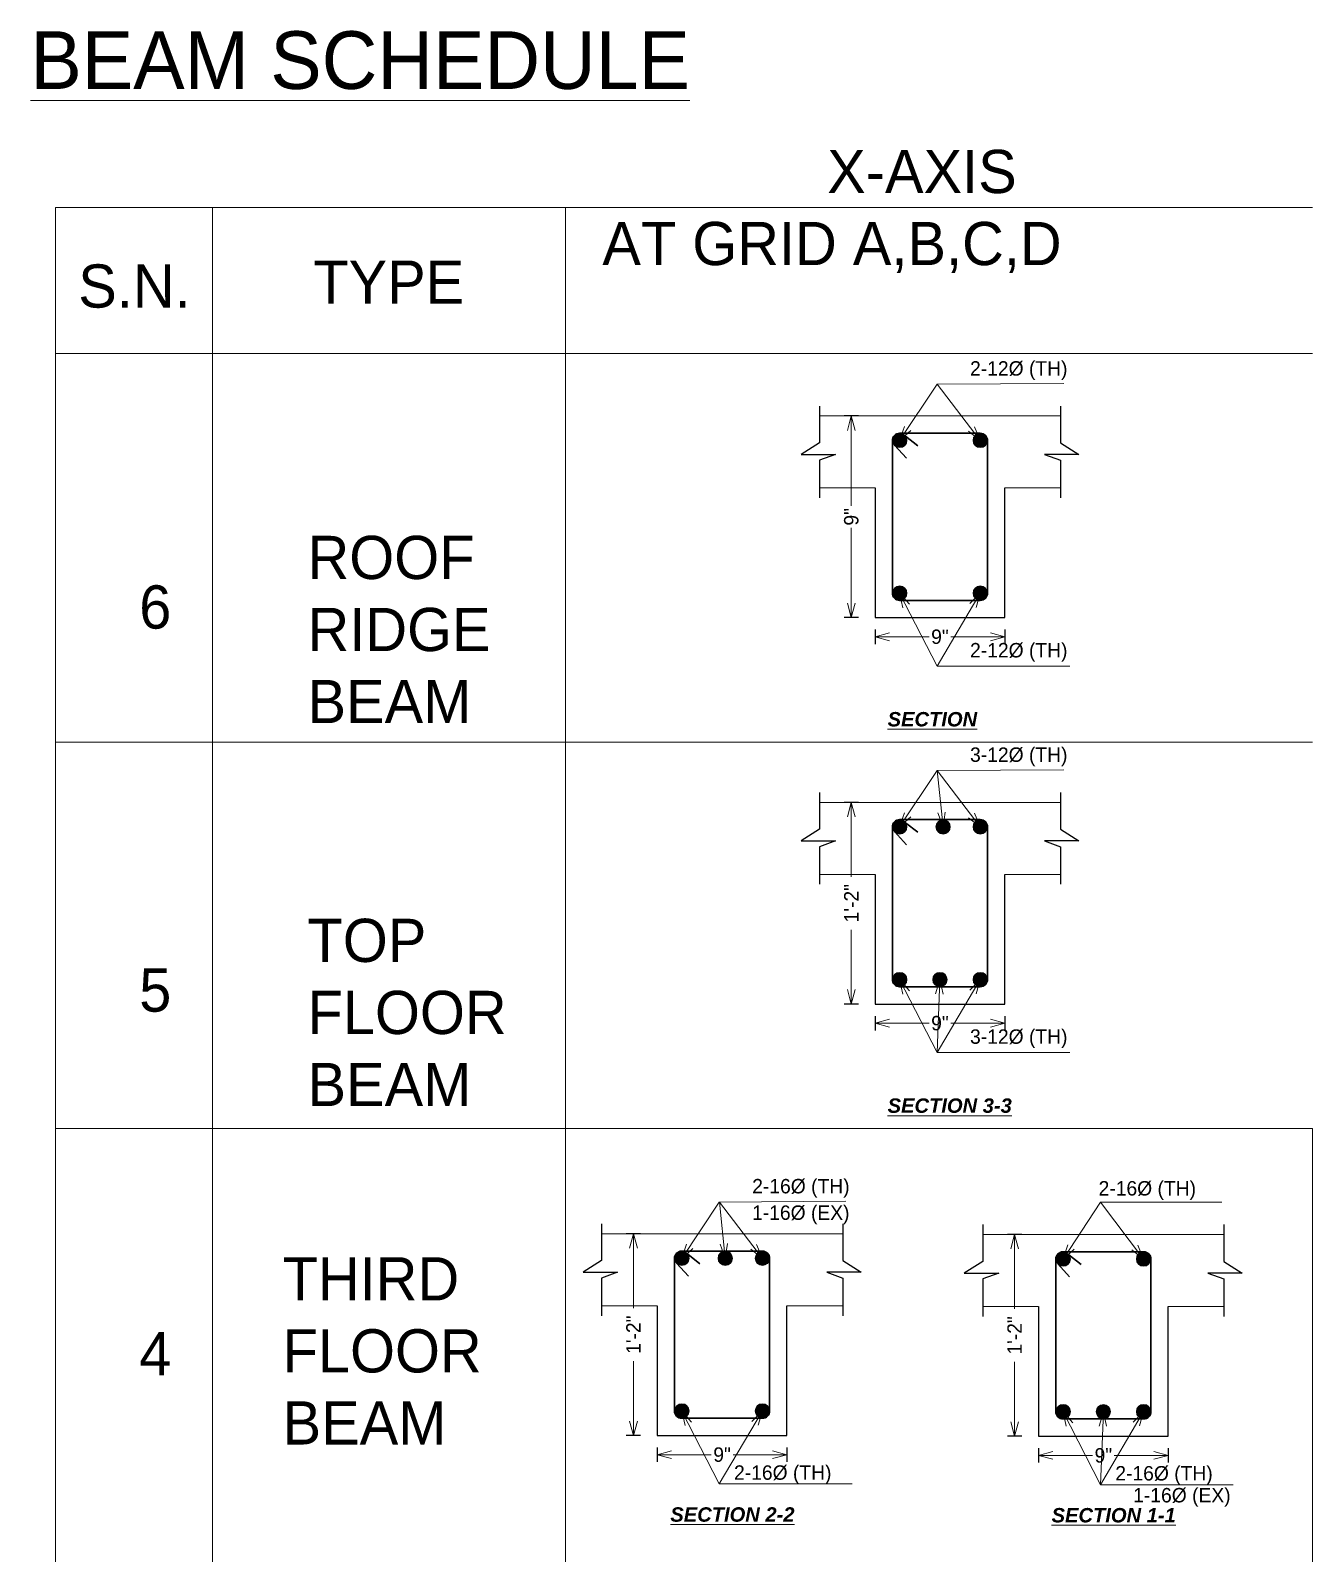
# Model space of a CAD drawing. Header units: inches. Extents: x -2812 to 9774, y -15726 to -746.
# Drawn here: x -2605.6 to -2427.7, y -15349.3 to -15137.9 of the extents above; entities that cross this region are included whole.
import ezdxf

# ---------------------------------------------------------------- set-up
doc = ezdxf.new("R2010")
doc.units = ezdxf.units.IN
doc.header["$LTSCALE"] = 17
doc.header["$MEASUREMENT"] = 0
doc.linetypes.add('ACAD_ISO03W100', pattern=[30, 12, -18])
for name, color, linetype, lineweight in [('1', 7, 'Continuous', 25), ('Hatch Pcc', 132, 'Continuous', 15), ('hidden line', 251, 'ACAD_ISO03W100', 20), ('LIGHT', 255, 'Continuous', 5), ('Line 3', 250, 'Continuous', 18), ('Profile ele', 4, 'Continuous', 25), ('Rebar', 250, 'Continuous', 30), ('reinforcement', 2, 'Continuous', 30), ('STIRRUPS', 4, 'Continuous', 30), ('Text 1', 251, 'Continuous', 20)]:
    doc.layers.add(name, color=color, linetype=linetype, lineweight=lineweight)
doc.layers.add('Beam', color=1, linetype='Continuous')
doc.dimstyles.new('Dim 2', dxfattribs={"dimtxt": 4, "dimasz": 3, "dimexe": 2, "dimexo": 2, "dimgap": 0.09, "dimtad": 0, "dimdec": 0, "dimzin": 0, "dimdsep": 46, "dimlunit": 3, "dimtxsty": 'Standard', "dimcen": 0.09, "dimclrd": 256, "dimclre": 256, "dimclrt": 3, "dimadec": 0, "dimazin": 0, "dimtfac": 1, "dimtdec": 0, "dimtofl": 0, "dimtmove": 0, "dimatfit": 3, "dimfxl": 2, "dimfxlon": 1, "dimtolj": 1, "dimtzin": 0, "dimlwd": 5, "dimarcsym": 0})
doc.dimstyles.new('Extra Dim 2 small', dxfattribs={"dimtxt": 1, "dimasz": 1, "dimexe": 0.5, "dimexo": 0.5, "dimgap": 0.09, "dimtad": 0, "dimdec": 0, "dimzin": 0, "dimdsep": 46, "dimlunit": 3, "dimtxsty": 'Standard', "dimblk": 'OPEN30', "dimcen": 0.09, "dimclrd": 256, "dimclre": 256, "dimclrt": 3, "dimadec": 0, "dimazin": 0, "dimtfac": 1, "dimtdec": 0, "dimtofl": 0, "dimtmove": 2, "dimatfit": 3, "dimldrblk": 'OPEN30', "dimfxl": 0.5, "dimfxlon": 1, "dimtolj": 1, "dimtzin": 0, "dimlwd": 5, "dimarcsym": 0})

# ---------------------------------------------------------------- blocks, each defined once
blk = doc.blocks.new('_Open30')
at = {"color": 0, "linetype": 'ByBlock', "lineweight": -2}
for p, q in [((-1, 0.27), (0, 0)), ((0, 0), (-1, -0.27)), ((0, 0), (-1, 0))]:
    blk.add_line(p, q, dxfattribs=at)
blk = doc.blocks.new('*D2544')
at = {"layer": '1', "lineweight": -2, "ltscale": 0.09, "transparency": 16777216}
for p, q in [((64353.07, -62375.38), (64352.07, -62375.38)), ((64353.07, -62389.38), (64352.07, -62389.38))]:
    blk.add_line(p, q, dxfattribs=at)
at = {"layer": '1', "lineweight": 5, "ltscale": 0.09, "transparency": 16777216}
for p, q in [((64352.57, -62376.38), (64352.57, -62380.54)), ((64352.57, -62388.38), (64352.57, -62384.22))]:
    blk.add_line(p, q, dxfattribs=at)
at = {"layer": 'Defpoints', "color": 0, "ltscale": 0.09, "transparency": 16777216}
for p in [(64352.57, -62375.38), (64354.22, -62375.38), (64354.22, -62389.38)]:
    blk.add_point(p, dxfattribs=at)
at = {"layer": '1', "lineweight": 5, "ltscale": 0.09, "transparency": 16777216}
for p, rotation in [((64352.57, -62375.38), 90), ((64352.57, -62389.38), 270)]:
    blk.add_blockref('_Open30', p, dxfattribs=dict(at, rotation=rotation))
at = {"layer": '1', "color": 3, "ltscale": 0.09, "transparency": 16777216, "insert": (64352.57, -62382.38), "char_height": 1, "attachment_point": 5, "rotation": 90}
blk.add_mtext('\\A1;1\'-2"', dxfattribs=at)
blk = doc.blocks.new('*D2545')
at = {"layer": '1', "lineweight": -2, "ltscale": 0.09, "transparency": 16777216}
for p, q in [((64354.22, -62390.21), (64354.22, -62391.21)), ((64363.22, -62390.21), (64363.22, -62391.21))]:
    blk.add_line(p, q, dxfattribs=at)
at = {"layer": '1', "lineweight": 5, "ltscale": 0.09, "transparency": 16777216}
for p, q in [((64355.22, -62390.71), (64357.97, -62390.71)), ((64362.22, -62390.71), (64359.48, -62390.71))]:
    blk.add_line(p, q, dxfattribs=at)
at = {"layer": 'Defpoints', "color": 0, "ltscale": 0.09, "transparency": 16777216}
for p in [(64354.22, -62389.38), (64363.22, -62389.38), (64363.22, -62390.71)]:
    blk.add_point(p, dxfattribs=at)
at = {"layer": '1', "lineweight": 5, "ltscale": 0.09, "transparency": 16777216, "rotation": 180}
blk.add_blockref('_Open30', (64354.22, -62390.71), dxfattribs=at)
at = {"layer": '1', "lineweight": 5, "ltscale": 0.09, "transparency": 16777216}
blk.add_blockref('_Open30', (64363.22, -62390.71), dxfattribs=at)
at = {"layer": '1', "color": 3, "ltscale": 0.09, "transparency": 16777216, "insert": (64358.72, -62390.71), "char_height": 1, "attachment_point": 5}
blk.add_mtext('\\A1;9"', dxfattribs=at)
blk = doc.blocks.new('*D2546')
at = {"layer": '1', "lineweight": -2, "ltscale": 0.09, "transparency": 16777216}
for p, q in [((64379.52, -62375.43), (64378.52, -62375.43)), ((64379.52, -62389.43), (64378.52, -62389.43))]:
    blk.add_line(p, q, dxfattribs=at)
at = {"layer": '1', "lineweight": 5, "ltscale": 0.09, "transparency": 16777216}
for p, q in [((64379.02, -62376.43), (64379.02, -62380.59)), ((64379.02, -62388.43), (64379.02, -62384.27))]:
    blk.add_line(p, q, dxfattribs=at)
at = {"layer": 'Defpoints', "color": 0, "ltscale": 0.09, "transparency": 16777216}
for p in [(64379.02, -62375.43), (64380.68, -62375.43), (64380.68, -62389.43)]:
    blk.add_point(p, dxfattribs=at)
at = {"layer": '1', "lineweight": 5, "ltscale": 0.09, "transparency": 16777216}
for p, rotation in [((64379.02, -62375.43), 90), ((64379.02, -62389.43), 270)]:
    blk.add_blockref('_Open30', p, dxfattribs=dict(at, rotation=rotation))
at = {"layer": '1', "color": 3, "ltscale": 0.09, "transparency": 16777216, "insert": (64379.02, -62382.43), "char_height": 1, "attachment_point": 5, "rotation": 90}
blk.add_mtext('\\A1;1\'-2"', dxfattribs=at)
blk = doc.blocks.new('*D2547')
at = {"layer": '1', "lineweight": -2, "ltscale": 0.09, "transparency": 16777216}
for p, q in [((64380.68, -62390.26), (64380.68, -62391.26)), ((64389.68, -62390.26), (64389.68, -62391.26))]:
    blk.add_line(p, q, dxfattribs=at)
at = {"layer": '1', "lineweight": 5, "ltscale": 0.09, "transparency": 16777216}
for p, q in [((64381.68, -62390.76), (64384.42, -62390.76)), ((64388.68, -62390.76), (64385.93, -62390.76))]:
    blk.add_line(p, q, dxfattribs=at)
at = {"layer": 'Defpoints', "color": 0, "ltscale": 0.09, "transparency": 16777216}
for p in [(64380.68, -62389.43), (64389.68, -62389.43), (64389.68, -62390.76)]:
    blk.add_point(p, dxfattribs=at)
at = {"layer": '1', "lineweight": 5, "ltscale": 0.09, "transparency": 16777216, "rotation": 180}
blk.add_blockref('_Open30', (64380.68, -62390.76), dxfattribs=at)
at = {"layer": '1', "lineweight": 5, "ltscale": 0.09, "transparency": 16777216}
blk.add_blockref('_Open30', (64389.68, -62390.76), dxfattribs=at)
at = {"layer": '1', "color": 3, "ltscale": 0.09, "transparency": 16777216, "insert": (64385.18, -62390.76), "char_height": 1, "attachment_point": 5}
blk.add_mtext('\\A1;9"', dxfattribs=at)
blk = doc.blocks.new('*D2548')
at = {"layer": '1', "lineweight": -2, "ltscale": 0.09, "transparency": 16777216}
for p, q in [((64353.07, -62375.38), (64352.07, -62375.38)), ((64353.07, -62389.38), (64352.07, -62389.38))]:
    blk.add_line(p, q, dxfattribs=at)
at = {"layer": '1', "lineweight": 5, "ltscale": 0.09, "transparency": 16777216}
for p, q in [((64352.57, -62376.38), (64352.57, -62380.54)), ((64352.57, -62388.38), (64352.57, -62384.22))]:
    blk.add_line(p, q, dxfattribs=at)
at = {"layer": 'Defpoints', "color": 0, "ltscale": 0.09, "transparency": 16777216}
for p in [(64352.57, -62375.38), (64354.22, -62375.38), (64354.22, -62389.38)]:
    blk.add_point(p, dxfattribs=at)
at = {"layer": '1', "lineweight": 5, "ltscale": 0.09, "transparency": 16777216}
for p, rotation in [((64352.57, -62375.38), 90), ((64352.57, -62389.38), 270)]:
    blk.add_blockref('_Open30', p, dxfattribs=dict(at, rotation=rotation))
at = {"layer": '1', "color": 3, "ltscale": 0.09, "transparency": 16777216, "insert": (64352.57, -62382.38), "char_height": 1, "attachment_point": 5, "rotation": 90}
blk.add_mtext('\\A1;1\'-2"', dxfattribs=at)
blk = doc.blocks.new('*D2549')
at = {"layer": '1', "lineweight": -2, "ltscale": 0.09, "transparency": 16777216}
for p, q in [((64354.22, -62390.21), (64354.22, -62391.21)), ((64363.22, -62390.21), (64363.22, -62391.21))]:
    blk.add_line(p, q, dxfattribs=at)
at = {"layer": '1', "lineweight": 5, "ltscale": 0.09, "transparency": 16777216}
for p, q in [((64355.22, -62390.71), (64357.97, -62390.71)), ((64362.22, -62390.71), (64359.48, -62390.71))]:
    blk.add_line(p, q, dxfattribs=at)
at = {"layer": 'Defpoints', "color": 0, "ltscale": 0.09, "transparency": 16777216}
for p in [(64354.22, -62389.38), (64363.22, -62389.38), (64363.22, -62390.71)]:
    blk.add_point(p, dxfattribs=at)
at = {"layer": '1', "lineweight": 5, "ltscale": 0.09, "transparency": 16777216, "rotation": 180}
blk.add_blockref('_Open30', (64354.22, -62390.71), dxfattribs=at)
at = {"layer": '1', "lineweight": 5, "ltscale": 0.09, "transparency": 16777216}
blk.add_blockref('_Open30', (64363.22, -62390.71), dxfattribs=at)
at = {"layer": '1', "color": 3, "ltscale": 0.09, "transparency": 16777216, "insert": (64358.72, -62390.71), "char_height": 1, "attachment_point": 5}
blk.add_mtext('\\A1;9"', dxfattribs=at)
blk = doc.blocks.new('*D2550')
at = {"layer": '1', "lineweight": -2, "ltscale": 0.09, "transparency": 16777216}
for p, q in [((64379.52, -62375.43), (64378.52, -62375.43)), ((64379.52, -62389.43), (64378.52, -62389.43))]:
    blk.add_line(p, q, dxfattribs=at)
at = {"layer": '1', "lineweight": 5, "ltscale": 0.09, "transparency": 16777216}
for p, q in [((64379.02, -62376.43), (64379.02, -62380.59)), ((64379.02, -62388.43), (64379.02, -62384.27))]:
    blk.add_line(p, q, dxfattribs=at)
at = {"layer": 'Defpoints', "color": 0, "ltscale": 0.09, "transparency": 16777216}
for p in [(64379.02, -62375.43), (64380.68, -62375.43), (64380.68, -62389.43)]:
    blk.add_point(p, dxfattribs=at)
at = {"layer": '1', "lineweight": 5, "ltscale": 0.09, "transparency": 16777216}
for p, rotation in [((64379.02, -62375.43), 90), ((64379.02, -62389.43), 270)]:
    blk.add_blockref('_Open30', p, dxfattribs=dict(at, rotation=rotation))
at = {"layer": '1', "color": 3, "ltscale": 0.09, "transparency": 16777216, "insert": (64379.02, -62382.43), "char_height": 1, "attachment_point": 5, "rotation": 90}
blk.add_mtext('\\A1;1\'-2"', dxfattribs=at)
blk = doc.blocks.new('*D2551')
at = {"layer": '1', "lineweight": -2, "ltscale": 0.09, "transparency": 16777216}
for p, q in [((64380.68, -62390.26), (64380.68, -62391.26)), ((64389.68, -62390.26), (64389.68, -62391.26))]:
    blk.add_line(p, q, dxfattribs=at)
at = {"layer": '1', "lineweight": 5, "ltscale": 0.09, "transparency": 16777216}
for p, q in [((64381.68, -62390.76), (64384.42, -62390.76)), ((64388.68, -62390.76), (64385.93, -62390.76))]:
    blk.add_line(p, q, dxfattribs=at)
at = {"layer": 'Defpoints', "color": 0, "ltscale": 0.09, "transparency": 16777216}
for p in [(64380.68, -62389.43), (64389.68, -62389.43), (64389.68, -62390.76)]:
    blk.add_point(p, dxfattribs=at)
at = {"layer": '1', "lineweight": 5, "ltscale": 0.09, "transparency": 16777216, "rotation": 180}
blk.add_blockref('_Open30', (64380.68, -62390.76), dxfattribs=at)
at = {"layer": '1', "lineweight": 5, "ltscale": 0.09, "transparency": 16777216}
blk.add_blockref('_Open30', (64389.68, -62390.76), dxfattribs=at)
at = {"layer": '1', "color": 3, "ltscale": 0.09, "transparency": 16777216, "insert": (64385.18, -62390.76), "char_height": 1, "attachment_point": 5}
blk.add_mtext('\\A1;9"', dxfattribs=at)
blk = doc.blocks.new('*D2560')
at = {"layer": '1', "lineweight": -2, "ltscale": 0.09, "transparency": 16777216}
for p, q in [((64368.19, -62318.61), (64367.19, -62318.61)), ((64368.19, -62332.61), (64367.19, -62332.61))]:
    blk.add_line(p, q, dxfattribs=at)
at = {"layer": '1', "lineweight": 5, "ltscale": 0.09, "transparency": 16777216}
for p, q in [((64367.69, -62319.61), (64367.69, -62324.85)), ((64367.69, -62331.61), (64367.69, -62326.37))]:
    blk.add_line(p, q, dxfattribs=at)
at = {"layer": 'Defpoints', "color": 0, "ltscale": 0.09, "transparency": 16777216}
for p in [(64367.69, -62318.61), (64369.34, -62318.61), (64369.34, -62332.61)]:
    blk.add_point(p, dxfattribs=at)
at = {"layer": '1', "lineweight": 5, "ltscale": 0.09, "transparency": 16777216}
for p, rotation in [((64367.69, -62318.61), 90), ((64367.69, -62332.61), 270)]:
    blk.add_blockref('_Open30', p, dxfattribs=dict(at, rotation=rotation))
at = {"layer": '1', "color": 3, "ltscale": 0.09, "transparency": 16777216, "insert": (64367.69, -62325.61), "char_height": 1, "attachment_point": 5, "rotation": 90}
blk.add_mtext('\\A1;9"', dxfattribs=at)
blk = doc.blocks.new('*D2561')
at = {"layer": '1', "lineweight": -2, "ltscale": 0.09, "transparency": 16777216}
for p, q in [((64369.34, -62333.44), (64369.34, -62334.44)), ((64378.34, -62333.44), (64378.34, -62334.44))]:
    blk.add_line(p, q, dxfattribs=at)
at = {"layer": '1', "lineweight": 5, "ltscale": 0.09, "transparency": 16777216}
for p, q in [((64370.34, -62333.94), (64373.09, -62333.94)), ((64377.34, -62333.94), (64374.6, -62333.94))]:
    blk.add_line(p, q, dxfattribs=at)
at = {"layer": 'Defpoints', "color": 0, "ltscale": 0.09, "transparency": 16777216}
for p in [(64369.34, -62332.61), (64378.34, -62332.61), (64378.34, -62333.94)]:
    blk.add_point(p, dxfattribs=at)
at = {"layer": '1', "lineweight": 5, "ltscale": 0.09, "transparency": 16777216, "rotation": 180}
blk.add_blockref('_Open30', (64369.34, -62333.94), dxfattribs=at)
at = {"layer": '1', "lineweight": 5, "ltscale": 0.09, "transparency": 16777216}
blk.add_blockref('_Open30', (64378.34, -62333.94), dxfattribs=at)
at = {"layer": '1', "color": 3, "ltscale": 0.09, "transparency": 16777216, "insert": (64373.84, -62333.94), "char_height": 1, "attachment_point": 5}
blk.add_mtext('\\A1;9"', dxfattribs=at)
blk = doc.blocks.new('*D2562')
at = {"layer": '1', "lineweight": -2, "ltscale": 0.09, "transparency": 16777216}
for p, q in [((64369.34, -62333.44), (64369.34, -62334.44)), ((64378.34, -62333.44), (64378.34, -62334.44))]:
    blk.add_line(p, q, dxfattribs=at)
at = {"layer": '1', "lineweight": 5, "ltscale": 0.09, "transparency": 16777216}
for p, q in [((64370.34, -62333.94), (64373.09, -62333.94)), ((64377.34, -62333.94), (64374.6, -62333.94))]:
    blk.add_line(p, q, dxfattribs=at)
at = {"layer": 'Defpoints', "color": 0, "ltscale": 0.09, "transparency": 16777216}
for p in [(64369.34, -62332.61), (64378.34, -62332.61), (64378.34, -62333.94)]:
    blk.add_point(p, dxfattribs=at)
at = {"layer": '1', "lineweight": 5, "ltscale": 0.09, "transparency": 16777216, "rotation": 180}
blk.add_blockref('_Open30', (64369.34, -62333.94), dxfattribs=at)
at = {"layer": '1', "lineweight": 5, "ltscale": 0.09, "transparency": 16777216}
blk.add_blockref('_Open30', (64378.34, -62333.94), dxfattribs=at)
at = {"layer": '1', "color": 3, "ltscale": 0.09, "transparency": 16777216, "insert": (64373.84, -62333.94), "char_height": 1, "attachment_point": 5}
blk.add_mtext('\\A1;9"', dxfattribs=at)
blk = doc.blocks.new('*D2566')
at = {"layer": '1', "lineweight": -2, "ltscale": 0.09, "transparency": 16777216}
for p, q in [((64368.19, -62345.43), (64367.19, -62345.43)), ((64368.19, -62359.43), (64367.19, -62359.43))]:
    blk.add_line(p, q, dxfattribs=at)
at = {"layer": '1', "lineweight": 5, "ltscale": 0.09, "transparency": 16777216}
for p, q in [((64367.69, -62346.43), (64367.69, -62350.59)), ((64367.69, -62358.43), (64367.69, -62354.27))]:
    blk.add_line(p, q, dxfattribs=at)
at = {"layer": 'Defpoints', "color": 0, "ltscale": 0.09, "transparency": 16777216}
for p in [(64367.69, -62345.43), (64369.34, -62345.43), (64369.34, -62359.43)]:
    blk.add_point(p, dxfattribs=at)
at = {"layer": '1', "lineweight": 5, "ltscale": 0.09, "transparency": 16777216}
for p, rotation in [((64367.69, -62345.43), 90), ((64367.69, -62359.43), 270)]:
    blk.add_blockref('_Open30', p, dxfattribs=dict(at, rotation=rotation))
at = {"layer": '1', "color": 3, "ltscale": 0.09, "transparency": 16777216, "insert": (64367.69, -62352.43), "char_height": 1, "attachment_point": 5, "rotation": 90}
blk.add_mtext('\\A1;1\'-2"', dxfattribs=at)
blk = doc.blocks.new('*D2567')
at = {"layer": '1', "lineweight": -2, "ltscale": 0.09, "transparency": 16777216}
for p, q in [((64369.34, -62360.26), (64369.34, -62361.26)), ((64378.34, -62360.26), (64378.34, -62361.26))]:
    blk.add_line(p, q, dxfattribs=at)
at = {"layer": '1', "lineweight": 5, "ltscale": 0.09, "transparency": 16777216}
for p, q in [((64370.34, -62360.76), (64373.09, -62360.76)), ((64377.34, -62360.76), (64374.6, -62360.76))]:
    blk.add_line(p, q, dxfattribs=at)
at = {"layer": 'Defpoints', "color": 0, "ltscale": 0.09, "transparency": 16777216}
for p in [(64369.34, -62359.43), (64378.34, -62359.43), (64378.34, -62360.76)]:
    blk.add_point(p, dxfattribs=at)
at = {"layer": '1', "lineweight": 5, "ltscale": 0.09, "transparency": 16777216, "rotation": 180}
blk.add_blockref('_Open30', (64369.34, -62360.76), dxfattribs=at)
at = {"layer": '1', "lineweight": 5, "ltscale": 0.09, "transparency": 16777216}
blk.add_blockref('_Open30', (64378.34, -62360.76), dxfattribs=at)
at = {"layer": '1', "color": 3, "ltscale": 0.09, "transparency": 16777216, "insert": (64373.84, -62360.76), "char_height": 1, "attachment_point": 5}
blk.add_mtext('\\A1;9"', dxfattribs=at)
blk = doc.blocks.new('*D2568')
at = {"layer": '1', "lineweight": -2, "ltscale": 0.09, "transparency": 16777216}
for p, q in [((64369.34, -62360.26), (64369.34, -62361.26)), ((64378.34, -62360.26), (64378.34, -62361.26))]:
    blk.add_line(p, q, dxfattribs=at)
at = {"layer": '1', "lineweight": 5, "ltscale": 0.09, "transparency": 16777216}
for p, q in [((64370.34, -62360.76), (64373.09, -62360.76)), ((64377.34, -62360.76), (64374.6, -62360.76))]:
    blk.add_line(p, q, dxfattribs=at)
at = {"layer": 'Defpoints', "color": 0, "ltscale": 0.09, "transparency": 16777216}
for p in [(64369.34, -62359.43), (64378.34, -62359.43), (64378.34, -62360.76)]:
    blk.add_point(p, dxfattribs=at)
at = {"layer": '1', "lineweight": 5, "ltscale": 0.09, "transparency": 16777216, "rotation": 180}
blk.add_blockref('_Open30', (64369.34, -62360.76), dxfattribs=at)
at = {"layer": '1', "lineweight": 5, "ltscale": 0.09, "transparency": 16777216}
blk.add_blockref('_Open30', (64378.34, -62360.76), dxfattribs=at)
at = {"layer": '1', "color": 3, "ltscale": 0.09, "transparency": 16777216, "insert": (64373.84, -62360.76), "char_height": 1, "attachment_point": 5}
blk.add_mtext('\\A1;9"', dxfattribs=at)
blk = doc.blocks.new('25')
at = {"layer": 'reinforcement'}
h = blk.add_hatch(color=6, dxfattribs=at)
h.dxf.hatch_style = 1
h.paths.add_polyline_path([(64371.55, -62320.31, 1), (64370.55, -62320.31, 1)])
h = blk.add_hatch(color=6, dxfattribs=at)
h.dxf.hatch_style = 1
h.paths.add_polyline_path([(64371.55, -62320.31, 1), (64370.55, -62320.31, 1)])
h = blk.add_hatch(color=6, dxfattribs=at)
h.dxf.hatch_style = 1
h.paths.add_polyline_path([(64377.14, -62320.31, 1), (64376.14, -62320.31, 1)])
h = blk.add_hatch(color=6, dxfattribs=at)
h.dxf.hatch_style = 1
h.paths.add_polyline_path([(64377.14, -62320.31, 1), (64376.14, -62320.31, 1)])
h = blk.add_hatch(color=6, dxfattribs=at)
h.dxf.hatch_style = 1
h.paths.add_polyline_path([(64371.55, -62330.91, -1), (64370.55, -62330.91, -1)])
h = blk.add_hatch(color=6, dxfattribs=at)
h.dxf.hatch_style = 1
h.paths.add_polyline_path([(64371.55, -62330.91, -1), (64370.55, -62330.91, -1)])
h = blk.add_hatch(color=6, dxfattribs=at)
h.dxf.hatch_style = 1
h.paths.add_polyline_path([(64377.14, -62330.91, -1), (64376.14, -62330.91, -1)])
h = blk.add_hatch(color=6, dxfattribs=at)
h.dxf.hatch_style = 1
h.paths.add_polyline_path([(64377.14, -62330.91, -1), (64376.14, -62330.91, -1)])
h = blk.add_hatch(color=6, dxfattribs=at)
h.dxf.hatch_style = 1
h.paths.add_polyline_path([(64371.55, -62347.13, 1), (64370.55, -62347.13, 1)])
h = blk.add_hatch(color=6, dxfattribs=at)
h.dxf.hatch_style = 1
h.paths.add_polyline_path([(64371.55, -62347.13, 1), (64370.55, -62347.13, 1)])
h = blk.add_hatch(color=6, dxfattribs=at)
h.dxf.hatch_style = 1
h.paths.add_polyline_path([(64374.56, -62347.13, 1), (64373.56, -62347.13, 1)])
h = blk.add_hatch(color=6, dxfattribs=at)
h.dxf.hatch_style = 1
h.paths.add_polyline_path([(64377.14, -62347.13, 1), (64376.14, -62347.13, 1)])
h = blk.add_hatch(color=6, dxfattribs=at)
h.dxf.hatch_style = 1
h.paths.add_polyline_path([(64377.14, -62347.13, 1), (64376.14, -62347.13, 1)])
h = blk.add_hatch(color=6, dxfattribs=at)
h.dxf.hatch_style = 1
h.paths.add_polyline_path([(64371.55, -62357.73, -1), (64370.55, -62357.73, -1)])
h = blk.add_hatch(color=6, dxfattribs=at)
h.dxf.hatch_style = 1
h.paths.add_polyline_path([(64371.55, -62357.73, -1), (64370.55, -62357.73, -1)])
h = blk.add_hatch(color=6, dxfattribs=at)
h.dxf.hatch_style = 1
h.paths.add_polyline_path([(64374.34, -62357.73, -1), (64373.34, -62357.73, -1)])
h = blk.add_hatch(color=6, dxfattribs=at)
h.dxf.hatch_style = 1
h.paths.add_polyline_path([(64377.14, -62357.73, -1), (64376.14, -62357.73, -1)])
h = blk.add_hatch(color=6, dxfattribs=at)
h.dxf.hatch_style = 1
h.paths.add_polyline_path([(64377.14, -62357.73, -1), (64376.14, -62357.73, -1)])
h = blk.add_hatch(color=6, dxfattribs=at)
h.dxf.hatch_style = 1
h.paths.add_polyline_path([(64356.43, -62377.08, 1), (64355.43, -62377.08, 1)])
h = blk.add_hatch(color=6, dxfattribs=at)
h.dxf.hatch_style = 1
h.paths.add_polyline_path([(64356.43, -62377.08, 1), (64355.43, -62377.08, 1)])
h = blk.add_hatch(color=6, dxfattribs=at)
h.dxf.hatch_style = 1
h.paths.add_polyline_path([(64359.44, -62377.07, 1), (64358.44, -62377.07, 1)])
h = blk.add_hatch(color=6, dxfattribs=at)
h.dxf.hatch_style = 1
h.paths.add_polyline_path([(64362.02, -62377.08, 1), (64361.02, -62377.08, 1)])
h = blk.add_hatch(color=6, dxfattribs=at)
h.dxf.hatch_style = 1
h.paths.add_polyline_path([(64362.02, -62377.08, 1), (64361.02, -62377.08, 1)])
h = blk.add_hatch(color=6, dxfattribs=at)
h.dxf.hatch_style = 1
h.paths.add_polyline_path([(64382.89, -62377.13, 1), (64381.89, -62377.13, 1)])
h = blk.add_hatch(color=6, dxfattribs=at)
h.dxf.hatch_style = 1
h.paths.add_polyline_path([(64382.89, -62377.13, 1), (64381.89, -62377.13, 1)])
h = blk.add_hatch(color=6, dxfattribs=at)
h.dxf.hatch_style = 1
h.paths.add_polyline_path([(64388.47, -62377.13, 1), (64387.47, -62377.13, 1)])
h = blk.add_hatch(color=6, dxfattribs=at)
h.dxf.hatch_style = 1
h.paths.add_polyline_path([(64388.47, -62377.13, 1), (64387.47, -62377.13, 1)])
h = blk.add_hatch(color=6, dxfattribs=at)
h.dxf.hatch_style = 1
h.paths.add_polyline_path([(64356.43, -62387.67, -1), (64355.43, -62387.67, -1)])
h = blk.add_hatch(color=6, dxfattribs=at)
h.dxf.hatch_style = 1
h.paths.add_polyline_path([(64356.43, -62387.67, -1), (64355.43, -62387.67, -1)])
h = blk.add_hatch(color=6, dxfattribs=at)
h.dxf.hatch_style = 1
h.paths.add_polyline_path([(64362.02, -62387.67, -1), (64361.02, -62387.67, -1)])
h = blk.add_hatch(color=6, dxfattribs=at)
h.dxf.hatch_style = 1
h.paths.add_polyline_path([(64362.02, -62387.67, -1), (64361.02, -62387.67, -1)])
h = blk.add_hatch(color=6, dxfattribs=at)
h.dxf.hatch_style = 1
h.paths.add_polyline_path([(64382.89, -62387.72, -1), (64381.89, -62387.72, -1)])
h = blk.add_hatch(color=6, dxfattribs=at)
h.dxf.hatch_style = 1
h.paths.add_polyline_path([(64382.89, -62387.72, -1), (64381.89, -62387.72, -1)])
h = blk.add_hatch(color=6, dxfattribs=at)
h.dxf.hatch_style = 1
h.paths.add_polyline_path([(64385.68, -62387.73, -1), (64384.68, -62387.73, -1)])
h = blk.add_hatch(color=6, dxfattribs=at)
h.dxf.hatch_style = 1
h.paths.add_polyline_path([(64388.47, -62387.72, -1), (64387.47, -62387.72, -1)])
h = blk.add_hatch(color=6, dxfattribs=at)
h.dxf.hatch_style = 1
h.paths.add_polyline_path([(64388.47, -62387.72, -1), (64387.47, -62387.72, -1)])
at = {"layer": '1', "ltscale": 0.09}
for points in [[(64365.47, -62317.93), (64365.47, -62318.61), (64365.47, -62320.48), (64364.2, -62321.29), (64366.59, -62321.29), (64365.47, -62321.69), (64365.47, -62323.61), (64365.47, -62324.3)], [(64382.21, -62317.93), (64382.21, -62318.61), (64382.21, -62320.48), (64383.49, -62321.29), (64381.1, -62321.29), (64382.21, -62321.69), (64382.21, -62323.61), (64382.21, -62324.3)], [(64382.21, -62317.93), (64382.21, -62318.61), (64382.21, -62320.48), (64383.49, -62321.29), (64381.1, -62321.29), (64382.21, -62321.69), (64382.21, -62323.61), (64382.21, -62324.3)], [(64365.47, -62344.74), (64365.47, -62345.43), (64365.47, -62347.3), (64364.2, -62348.1), (64366.59, -62348.1), (64365.47, -62348.51), (64365.47, -62350.43), (64365.47, -62351.12)], [(64382.21, -62344.74), (64382.21, -62345.43), (64382.21, -62347.3), (64383.49, -62348.1), (64381.1, -62348.1), (64382.21, -62348.51), (64382.21, -62350.43), (64382.21, -62351.12)], [(64382.21, -62344.74), (64382.21, -62345.43), (64382.21, -62347.3), (64383.49, -62348.1), (64381.1, -62348.1), (64382.21, -62348.51), (64382.21, -62350.43), (64382.21, -62351.12)], [(64350.35, -62374.69), (64350.35, -62375.38), (64350.35, -62377.24), (64349.08, -62378.05), (64351.47, -62378.05), (64350.35, -62378.46), (64350.35, -62380.38), (64350.35, -62381.07)], [(64350.35, -62374.69), (64350.35, -62375.38), (64350.35, -62377.24), (64349.08, -62378.05), (64351.47, -62378.05), (64350.35, -62378.46), (64350.35, -62380.38), (64350.35, -62381.07)], [(64367.09, -62374.69), (64367.09, -62375.38), (64367.09, -62377.24), (64368.37, -62378.05), (64365.98, -62378.05), (64367.09, -62378.46), (64367.09, -62380.38), (64367.09, -62381.07)], [(64367.09, -62374.69), (64367.09, -62375.38), (64367.09, -62377.24), (64368.37, -62378.05), (64365.98, -62378.05), (64367.09, -62378.46), (64367.09, -62380.38), (64367.09, -62381.07)], [(64376.81, -62374.74), (64376.81, -62375.43), (64376.81, -62377.3), (64375.53, -62378.1), (64377.92, -62378.1), (64376.81, -62378.51), (64376.81, -62380.43), (64376.81, -62381.12)], [(64376.81, -62374.74), (64376.81, -62375.43), (64376.81, -62377.3), (64375.53, -62378.1), (64377.92, -62378.1), (64376.81, -62378.51), (64376.81, -62380.43), (64376.81, -62381.12)], [(64393.55, -62374.74), (64393.55, -62375.43), (64393.55, -62377.3), (64394.82, -62378.1), (64392.43, -62378.1), (64393.55, -62378.51), (64393.55, -62380.43), (64393.55, -62381.12)], [(64393.55, -62374.74), (64393.55, -62375.43), (64393.55, -62377.3), (64394.82, -62378.1), (64392.43, -62378.1), (64393.55, -62378.51), (64393.55, -62380.43), (64393.55, -62381.12)]]:
    blk.add_lwpolyline(points, dxfattribs=at)
at = {"layer": 'Beam', "ltscale": 0.09}
for points in [[(64369.34, -62323.61), (64369.34, -62332.61), (64378.34, -62332.61), (64378.34, -62323.61)], [(64369.34, -62323.61), (64369.34, -62332.61), (64378.34, -62332.61), (64378.34, -62323.61)], [(64369.34, -62350.43), (64369.34, -62359.43), (64378.34, -62359.43), (64378.34, -62350.43)], [(64369.34, -62350.43), (64369.34, -62359.43), (64378.34, -62359.43), (64378.34, -62350.43)], [(64354.22, -62380.38), (64354.22, -62389.38), (64363.22, -62389.38), (64363.22, -62380.38)], [(64354.22, -62380.38), (64354.22, -62389.38), (64363.22, -62389.38), (64363.22, -62380.38)], [(64380.68, -62380.43), (64380.68, -62389.43), (64389.68, -62389.43), (64389.68, -62380.43)], [(64380.68, -62380.43), (64380.68, -62389.43), (64389.68, -62389.43), (64389.68, -62380.43)]]:
    blk.add_lwpolyline(points, dxfattribs=at)
at = {"layer": 'Hatch Pcc', "ltscale": 0.09}
for p, q in [((64312.46, -62304.13), (64312.46, -62368.07)), ((64312.46, -62304.13), (64399.7, -62304.13)), ((64323.36, -62304.13), (64323.36, -62368.07)), ((64347.86, -62304.13), (64347.86, -62368.07)), ((64312.46, -62314.28), (64399.7, -62314.28)), ((64347.86, -62335.19), (64347.86, -62341.49)), ((64312.46, -62341.26), (64399.7, -62341.26)), ((64347.86, -62361.77), (64347.86, -62368.07)), ((64312.46, -62368.07), (64312.46, -62487.81)), ((64312.46, -62368.07), (64399.7, -62368.07)), ((64323.36, -62368.07), (64323.36, -62487.81)), ((64347.86, -62368.07), (64347.86, -62487.81)), ((64399.7, -62368.07), (64399.7, -62487.81))]:
    blk.add_line(p, q, dxfattribs=at)
at = {"layer": 'LIGHT', "ltscale": 0.09}
for p, q in [((64369.34, -62323.61), (64365.47, -62323.61)), ((64369.34, -62323.61), (64365.47, -62323.61)), ((64378.34, -62323.61), (64382.21, -62323.61)), ((64378.34, -62323.61), (64382.21, -62323.61)), ((64369.34, -62350.43), (64365.47, -62350.43)), ((64369.34, -62350.43), (64365.47, -62350.43)), ((64378.34, -62350.43), (64382.21, -62350.43)), ((64378.34, -62350.43), (64382.21, -62350.43)), ((64354.22, -62380.38), (64350.35, -62380.38)), ((64354.22, -62380.38), (64350.35, -62380.38)), ((64363.22, -62380.38), (64367.09, -62380.38)), ((64363.22, -62380.38), (64367.09, -62380.38)), ((64380.68, -62380.43), (64376.81, -62380.43)), ((64380.68, -62380.43), (64376.81, -62380.43)), ((64389.68, -62380.43), (64393.55, -62380.43)), ((64389.68, -62380.43), (64393.55, -62380.43))]:
    blk.add_line(p, q, dxfattribs=at)
for points in [[(64382.21, -62318.61), (64378.34, -62318.61), (64369.34, -62318.61), (64365.47, -62318.61)], [(64382.21, -62318.61), (64378.34, -62318.61), (64369.34, -62318.61), (64365.47, -62318.61)], [(64382.21, -62345.43), (64378.34, -62345.43), (64369.34, -62345.43), (64365.47, -62345.43)], [(64382.21, -62345.43), (64378.34, -62345.43), (64369.34, -62345.43), (64365.47, -62345.43)], [(64367.09, -62375.38), (64363.22, -62375.38), (64354.22, -62375.38), (64350.35, -62375.38)], [(64367.09, -62375.38), (64363.22, -62375.38), (64354.22, -62375.38), (64350.35, -62375.38)], [(64393.55, -62375.43), (64389.68, -62375.43), (64380.68, -62375.43), (64376.81, -62375.43)], [(64393.55, -62375.43), (64389.68, -62375.43), (64380.68, -62375.43), (64376.81, -62375.43)]]:
    blk.add_lwpolyline(points, dxfattribs=at)
at = {"layer": 'Line 3'}
for centre in [(64371.05, -62320.31), (64371.05, -62320.31), (64376.64, -62320.31), (64376.64, -62320.31), (64371.05, -62330.91), (64371.05, -62330.91), (64376.64, -62330.91), (64376.64, -62330.91), (64371.05, -62347.13), (64371.05, -62347.13), (64374.06, -62347.13), (64376.64, -62347.13), (64376.64, -62347.13), (64371.05, -62357.73), (64371.05, -62357.73), (64373.84, -62357.73), (64376.64, -62357.73), (64376.64, -62357.73), (64355.93, -62377.08), (64355.93, -62377.08), (64358.94, -62377.07), (64361.52, -62377.08), (64361.52, -62377.08), (64382.39, -62377.13), (64382.39, -62377.13), (64387.97, -62377.13), (64387.97, -62377.13), (64355.93, -62387.67), (64355.93, -62387.67), (64361.52, -62387.67), (64361.52, -62387.67), (64382.39, -62387.72), (64382.39, -62387.72), (64385.18, -62387.73), (64387.97, -62387.72), (64387.97, -62387.72)]:
    blk.add_circle(centre, 0.5, dxfattribs=at)
at = {"layer": 'Rebar', "ltscale": 20}
for p, q in [((64371.04, -62319.81), (64376.64, -62319.81)), ((64371.04, -62319.81), (64376.64, -62319.81)), ((64371.04, -62346.63), (64376.64, -62346.63)), ((64371.04, -62346.63), (64376.64, -62346.63)), ((64355.92, -62376.58), (64361.52, -62376.58)), ((64355.92, -62376.58), (64361.52, -62376.58))]:
    blk.add_line(p, q, dxfattribs=at)
at = {"layer": 'STIRRUPS', "ltscale": 0.09}
for p, q in [((64370.68, -62320.64), (64371.51, -62321.55)), ((64370.68, -62320.64), (64371.51, -62321.55)), ((64371.46, -62320.02), (64372.31, -62320.69)), ((64371.46, -62320.02), (64372.31, -62320.69)), ((64371.46, -62346.84), (64372.31, -62347.51)), ((64371.46, -62346.84), (64372.31, -62347.51)), ((64370.68, -62347.46), (64371.51, -62348.37)), ((64370.68, -62347.46), (64371.51, -62348.37)), ((64356.34, -62376.78), (64357.18, -62377.46)), ((64356.34, -62376.78), (64357.18, -62377.46)), ((64382.79, -62376.84), (64383.64, -62377.51)), ((64382.79, -62376.84), (64383.64, -62377.51)), ((64355.56, -62377.41), (64356.39, -62378.31)), ((64355.56, -62377.41), (64356.39, -62378.31)), ((64382.01, -62377.46), (64382.84, -62378.37)), ((64382.01, -62377.46), (64382.84, -62378.37))]:
    blk.add_line(p, q, dxfattribs=at)
for points in [[(64371.04, -62331.41), (64376.64, -62331.41, 0.414214), (64377.14, -62330.91), (64377.14, -62320.31, 0.414214), (64376.64, -62319.81), (64371.04, -62319.81, 0.414214), (64370.54, -62320.31), (64370.54, -62330.91, 0.414214)], [(64371.04, -62331.41), (64376.64, -62331.41, 0.414214), (64377.14, -62330.91), (64377.14, -62320.31, 0.414214), (64376.64, -62319.81), (64371.04, -62319.81, 0.414214), (64370.54, -62320.31), (64370.54, -62330.91, 0.414214)], [(64371.04, -62358.23), (64376.64, -62358.23, 0.414214), (64377.14, -62357.73), (64377.14, -62347.13, 0.414214), (64376.64, -62346.63), (64371.04, -62346.63, 0.414214), (64370.54, -62347.13), (64370.54, -62357.73, 0.414214)], [(64371.04, -62358.23), (64376.64, -62358.23, 0.414214), (64377.14, -62357.73), (64377.14, -62347.13, 0.414214), (64376.64, -62346.63), (64371.04, -62346.63, 0.414214), (64370.54, -62347.13), (64370.54, -62357.73, 0.414214)], [(64355.92, -62388.18), (64361.52, -62388.18, 0.414214), (64362.02, -62387.68), (64362.02, -62377.08, 0.414214), (64361.52, -62376.58), (64355.92, -62376.58, 0.414214), (64355.42, -62377.08), (64355.42, -62387.68, 0.414214)], [(64355.92, -62388.18), (64361.52, -62388.18, 0.414214), (64362.02, -62387.68), (64362.02, -62377.08, 0.414214), (64361.52, -62376.58), (64355.92, -62376.58, 0.414214), (64355.42, -62377.08), (64355.42, -62387.68, 0.414214)], [(64382.38, -62388.23), (64387.98, -62388.23, 0.414214), (64388.48, -62387.73), (64388.48, -62377.13, 0.414214), (64387.98, -62376.63), (64382.38, -62376.63, 0.414214), (64381.88, -62377.13), (64381.88, -62387.73, 0.414214)], [(64382.38, -62388.23), (64387.98, -62388.23, 0.414214), (64388.48, -62387.73), (64388.48, -62377.13, 0.414214), (64387.98, -62376.63), (64382.38, -62376.63, 0.414214), (64381.88, -62377.13), (64381.88, -62387.73, 0.414214)]]:
    blk.add_lwpolyline(points, format="xyb", close=True, dxfattribs=at)
at = {"layer": 'hidden line', "ltscale": 0.09, "char_height": 3, "attachment_point": 1}
for s, insert, width in [('              X-AXIS\\PAT GRID A,B,C,D', (64350.41, -62300.14), 51.8073), ('S.N.', (64314.04, -62308.09), 48.5066), ('TYPE', (64330.35, -62307.82), 48.5066), ('ROOF RIDGE BEAM ', (64329.95, -62326.93), 15.1347), ('6', (64318.27, -62330.37), 48.5066), ('TOP\\PFLOOR BEAM ', (64329.95, -62353.51), 15.1347), ('5', (64318.27, -62356.96), 48.5066), ('THIRD\\PFLOOR BEAM ', (64328.22, -62377), 15.1347), ('4', (64318.27, -62382.2), 48.5066)]:
    blk.add_mtext(s, dxfattribs=dict(at, insert=insert, width=width))
at = {"layer": 'Text 1', "ltscale": 0.09}
for s, width, heights, insert, char_height, attachment_point in [('{\\LBEAM SCHEDULE}', 141.1195, [0], (64310.72, -62291.91), 4, 1), ('2-12%%C (TH)', 26.2151, [0], (64375.93, -62316.11), 1, 7), ('2-12%%C (TH)', 26.2151, [0], (64375.93, -62335.67), 1, 7), ('{\\fArial|b1|i1|c0|p34;\\LSECTION }', 17.4122, [1.22], (64370.21, -62339.16), 1, 1), ('3-12%%C (TH)', 26.2151, [0], (64375.93, -62342.92), 1, 7), ('3-12%%C (TH)', 26.2151, [0], (64375.93, -62362.49), 1, 7), ('{\\fArial|b1|i1|c0|p34;\\LSECTION 3-3 }', 17.4122, [1.22], (64370.21, -62365.98), 1, 1), ('2-16%%C (TH)', 26.2151, [0], (64360.81, -62372.87), 1, 7), ('2-16%%C (TH)', 26.2151, [0], (64384.85, -62373.02), 1, 7), ('1-16%%C (EX)', 26.2151, [0], (64360.8, -62374.71), 1, 7), ('2-16%%C (TH)', 26.2151, [0], (64359.55, -62392.75), 1, 7), ('2-16%%C (TH)', 26.2151, [0], (64386.01, -62392.8), 1, 7), ('1-16%%C (EX)', 26.2151, [0], (64387.25, -62394.32), 1, 7), ('{\\fArial|b1|i1|c0|p34;\\LSECTION 2-2}', 17.4122, [1.22], (64355.13, -62394.36), 1, 1), ('\\pt9;{\\fArial|b1|i1|c0|p34;\\LSECTION 1-1}', 17.4122, [1.22], (64381.59, -62394.41), 1, 1)]:
    blk.add_mtext_dynamic_manual_height_columns(s, width=width, gutter_width=1, heights=heights, dxfattribs=dict(at, insert=insert, char_height=char_height, attachment_point=attachment_point))
at = {"layer": '1', "ltscale": 0.09}
for base, p1, p2, text, picture, middle in [((64367.69, -62318.61), (64369.34, -62332.61), (64369.34, -62318.61), '9"', '*D2560', (64367.69, -62325.61)), ((64367.69, -62345.43), (64369.34, -62359.43), (64369.34, -62345.43), '1\'-2"', '*D2566', (64367.69, -62352.43))]:
    dim = blk.add_linear_dim(base=base, p1=p1, p2=p2, angle=90, text=text, dimstyle='Extra Dim 2 small', dxfattribs=at)
    dim.commit()
    dim.dimension.update_dxf_attribs({"geometry": picture, "text_midpoint": middle})
for base, p1, p2, picture, middle in [((64378.34, -62333.94), (64369.34, -62332.61), (64378.34, -62332.61), '*D2561', (64373.84, -62333.94)), ((64378.34, -62333.94), (64369.34, -62332.61), (64378.34, -62332.61), '*D2562', (64373.84, -62333.94)), ((64378.34, -62360.76), (64369.34, -62359.43), (64378.34, -62359.43), '*D2567', (64373.84, -62360.76)), ((64378.34, -62360.76), (64369.34, -62359.43), (64378.34, -62359.43), '*D2568', (64373.84, -62360.76)), ((64363.22, -62390.71), (64354.22, -62389.38), (64363.22, -62389.38), '*D2545', (64358.72, -62390.71)), ((64363.22, -62390.71), (64354.22, -62389.38), (64363.22, -62389.38), '*D2549', (64358.72, -62390.71)), ((64389.68, -62390.76), (64380.68, -62389.43), (64389.68, -62389.43), '*D2547', (64385.18, -62390.76)), ((64389.68, -62390.76), (64380.68, -62389.43), (64389.68, -62389.43), '*D2551', (64385.18, -62390.76))]:
    dim = blk.add_linear_dim(base=base, p1=p1, p2=p2, dimstyle='Extra Dim 2 small', dxfattribs=at)
    dim.commit()
    dim.dimension.update_dxf_attribs({"geometry": picture, "text_midpoint": middle})
for base, p1, p2, picture, middle in [((64352.57, -62375.38), (64354.22, -62389.38), (64354.22, -62375.38), '*D2544', (64352.57, -62382.38)), ((64352.57, -62375.38), (64354.22, -62389.38), (64354.22, -62375.38), '*D2548', (64352.57, -62382.38)), ((64379.02, -62375.43), (64380.68, -62389.43), (64380.68, -62375.43), '*D2546', (64379.02, -62382.43)), ((64379.02, -62375.43), (64380.68, -62389.43), (64380.68, -62375.43), '*D2550', (64379.02, -62382.43))]:
    dim = blk.add_linear_dim(base=base, p1=p1, p2=p2, angle=90, dimstyle='Extra Dim 2 small', dxfattribs=at)
    dim.commit()
    dim.dimension.update_dxf_attribs({"geometry": picture, "text_midpoint": middle})
at = {"layer": 'Line 3', "ltscale": 0.09}
for points, override in [([(64371.04, -62320.31), (64373.64, -62316.4), (64382.44, -62316.36)], {"dimasz": 1, "dimldrblk": 'Open30'}), ([(64371.04, -62320.31), (64373.64, -62316.4), (64382.44, -62316.36)], {"dimasz": 1, "dimldrblk": 'Open30'}), ([(64376.64, -62320.31), (64373.65, -62316.4)], {"dimasz": 1, "dimldrblk": 'Open30'}), ([(64376.64, -62320.31), (64373.65, -62316.4)], {"dimasz": 1, "dimldrblk": 'Open30'}), ([(64371.04, -62330.91), (64373.64, -62335.97), (64382.86, -62335.97)], {"dimasz": 1, "dimldrblk": 'Open30'}), ([(64371.04, -62330.91), (64373.64, -62335.97), (64382.86, -62335.97)], {"dimasz": 1, "dimldrblk": 'Open30'}), ([(64376.64, -62330.91), (64373.64, -62335.97)], {"dimasz": 1, "dimldrblk": 'Open30'}), ([(64376.64, -62330.91), (64373.64, -62335.97)], {"dimasz": 1, "dimldrblk": 'Open30'}), ([(64371.04, -62347.13), (64373.64, -62343.22), (64382.44, -62343.17)], {"dimasz": 1, "dimldrblk": 'Open30'}), ([(64371.04, -62347.13), (64373.64, -62343.22), (64382.44, -62343.17)], {"dimasz": 1, "dimldrblk": 'Open30'}), ([(64376.64, -62347.13), (64373.65, -62343.22)], {"dimasz": 1, "dimldrblk": 'Open30'}), ([(64376.64, -62347.13), (64373.65, -62343.22)], {"dimasz": 1, "dimldrblk": 'Open30'}), ([(64374.06, -62347.13), (64373.65, -62343.22)], {"dimasz": 1, "dimgap": 0.09, "dimtad": 0, "dimldrblk": 'Open30'}), ([(64371.04, -62357.73), (64373.64, -62362.79), (64382.86, -62362.79)], {"dimasz": 1, "dimldrblk": 'Open30'}), ([(64371.04, -62357.73), (64373.64, -62362.79), (64382.86, -62362.79)], {"dimasz": 1, "dimldrblk": 'Open30'}), ([(64376.64, -62357.73), (64373.64, -62362.79)], {"dimasz": 1, "dimldrblk": 'Open30'}), ([(64376.64, -62357.73), (64373.64, -62362.79)], {"dimasz": 1, "dimldrblk": 'Open30'}), ([(64373.84, -62357.73), (64373.64, -62362.79)], {"dimasz": 1, "dimgap": 0.09, "dimtad": 0, "dimldrblk": 'Open30'}), ([(64355.92, -62377.08), (64358.52, -62373.17), (64367.32, -62373.12)], {"dimasz": 1, "dimldrblk": 'Open30'}), ([(64355.92, -62377.08), (64358.52, -62373.17), (64367.32, -62373.12)], {"dimasz": 1, "dimldrblk": 'Open30'}), ([(64361.52, -62377.08), (64358.53, -62373.17)], {"dimasz": 1, "dimldrblk": 'Open30'}), ([(64361.52, -62377.08), (64358.53, -62373.17)], {"dimasz": 1, "dimldrblk": 'Open30'}), ([(64358.94, -62377.07), (64358.53, -62373.17)], {"dimasz": 1, "dimgap": 0.09, "dimtad": 0, "dimldrblk": 'Open30'}), ([(64382.38, -62377.13), (64384.98, -62373.18), (64393.4, -62373.18)], {"dimasz": 1, "dimldrblk": 'Open30'}), ([(64382.38, -62377.13), (64384.98, -62373.18), (64393.4, -62373.18)], {"dimasz": 1, "dimldrblk": 'Open30'}), ([(64387.97, -62377.13), (64384.98, -62373.18)], {"dimasz": 1, "dimldrblk": 'Open30'}), ([(64387.97, -62377.13), (64384.98, -62373.18)], {"dimasz": 1, "dimldrblk": 'Open30'}), ([(64355.92, -62387.68), (64358.52, -62392.73), (64367.74, -62392.73)], {"dimasz": 1, "dimldrblk": 'Open30'}), ([(64355.92, -62387.68), (64358.52, -62392.73), (64367.74, -62392.73)], {"dimasz": 1, "dimldrblk": 'Open30'}), ([(64361.52, -62387.67), (64358.52, -62392.73)], {"dimasz": 1, "dimldrblk": 'Open30'}), ([(64361.52, -62387.67), (64358.52, -62392.73)], {"dimasz": 1, "dimldrblk": 'Open30'}), ([(64382.38, -62387.73), (64384.98, -62392.79), (64394.2, -62392.79)], {"dimasz": 1, "dimldrblk": 'Open30'}), ([(64382.38, -62387.73), (64384.98, -62392.79), (64394.2, -62392.79)], {"dimasz": 1, "dimldrblk": 'Open30'}), ([(64387.97, -62387.72), (64384.98, -62392.79)], {"dimasz": 1, "dimldrblk": 'Open30'}), ([(64387.97, -62387.72), (64384.98, -62392.79)], {"dimasz": 1, "dimldrblk": 'Open30'}), ([(64385.18, -62387.73), (64384.98, -62392.79)], {"dimasz": 1, "dimgap": 0.09, "dimtad": 0, "dimldrblk": 'Open30'})]:
    blk.add_leader(points, dimstyle='Dim 2', override=override, dxfattribs=at)

msp = doc.modelspace()

# ---------------------------------------------------------------- block references
at = {"layer": 'Profile ele', "xscale": 2, "yscale": 2, "zscale": 2}
msp.add_blockref('25', (-131227.06, 109445.85), dxfattribs=at)

doc.saveas('drawing.dxf')
